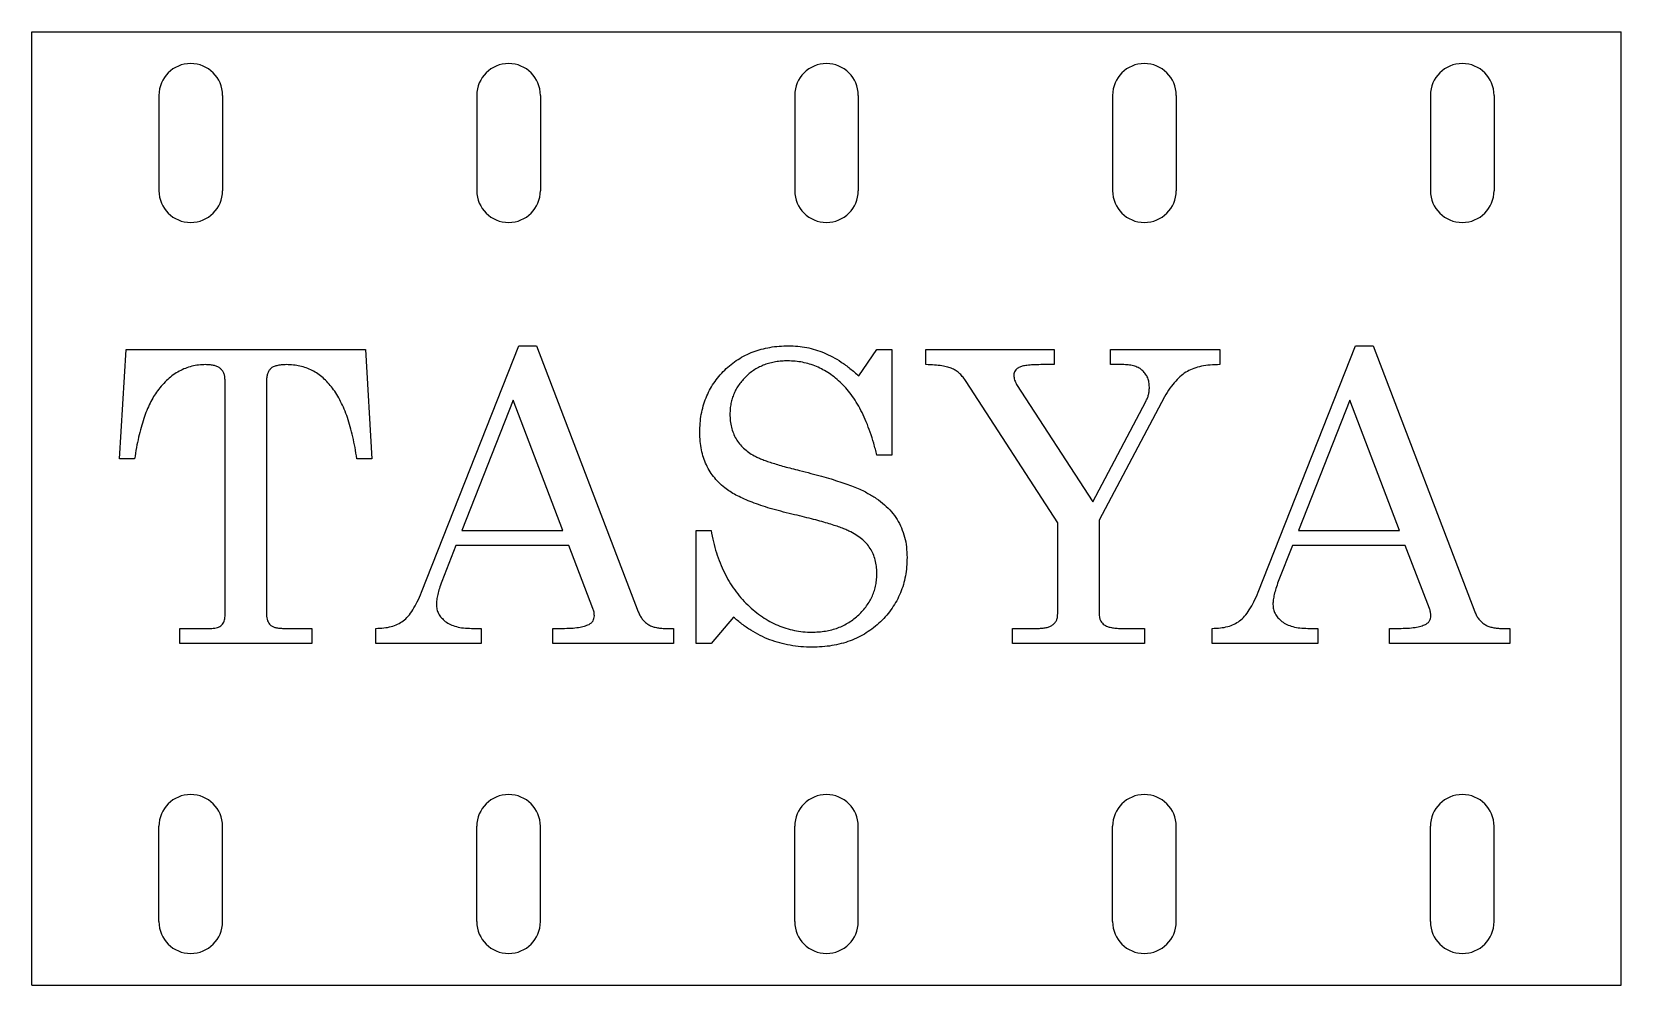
# Model space of a CAD drawing. Header units: millimetres. Extents: x 557.4 to 607.4, y 529 to 559.
import ezdxf

# ---------------------------------------------------------------- set-up
doc = ezdxf.new("R2010")
doc.units = ezdxf.units.MM

msp = doc.modelspace()

# ---------------------------------------------------------------- linework, layer by layer
at = {"color": 7, "linetype": 'Continuous', "lineweight": 25}
for p, q in [((557.404, 528.982), (557.404, 558.982)), ((557.404, 558.982), (607.404, 558.982)), ((607.404, 528.982), (607.404, 558.982)), ((561.404, 556.982), (561.404, 553.982)), ((563.404, 556.982), (563.404, 553.982)), ((571.404, 556.982), (571.404, 553.982)), ((573.404, 556.982), (573.404, 553.982)), ((581.404, 556.982), (581.404, 553.982)), ((583.404, 556.982), (583.404, 553.982)), ((591.404, 556.982), (591.404, 553.982)), ((593.404, 556.982), (593.404, 553.982)), ((601.404, 556.982), (601.404, 553.982)), ((603.404, 556.982), (603.404, 553.982)), ((569.667, 541.347), (572.727, 549.1)), ((572.727, 549.1), (573.286, 549.1)), ((573.286, 549.1), (576.483, 540.729)), ((595.982, 541.347), (599.042, 549.1)), ((599.042, 549.1), (599.601, 549.1)), ((599.601, 549.1), (602.798, 540.729)), ((560.163, 545.544), (560.371, 548.982)), ((560.371, 548.982), (567.905, 548.982)), ((567.905, 548.982), (568.105, 545.544)), ((583.423, 548.152), (583.989, 548.982)), ((583.989, 548.982), (584.464, 548.982)), ((584.464, 548.982), (584.464, 545.663)), ((585.53, 548.982), (589.561, 548.982)), ((585.53, 548.508), (585.53, 548.982)), ((589.561, 548.508), (589.142, 548.508)), ((589.561, 548.982), (589.561, 548.508)), ((591.339, 548.508), (591.339, 548.982)), ((591.339, 548.982), (594.776, 548.982)), ((591.759, 548.508), (591.339, 548.508)), ((594.776, 548.982), (594.776, 548.508)), ((563.482, 540.595), (563.482, 548.03)), ((564.786, 547.974), (564.786, 540.643)), ((589.679, 543.529), (586.799, 547.978)), ((588.386, 547.885), (590.779, 544.188)), ((593.035, 547.5), (590.983, 543.61)), ((572.551, 547.393), (570.932, 543.292)), ((574.114, 543.292), (572.551, 547.393)), ((590.779, 544.188), (592.448, 547.35)), ((598.866, 547.393), (597.247, 543.292)), ((600.429, 543.292), (598.866, 547.393)), ((560.638, 545.544), (560.163, 545.544)), ((568.105, 545.544), (567.631, 545.544)), ((584.464, 545.663), (583.989, 545.663)), ((589.679, 540.675), (589.679, 543.529)), ((590.983, 543.61), (590.983, 540.675)), ((570.932, 543.292), (574.114, 543.292)), ((578.3, 539.736), (578.3, 543.292)), ((578.3, 543.292), (578.774, 543.292)), ((597.247, 543.292), (600.429, 543.292)), ((570.745, 542.818), (570.298, 541.681)), ((574.295, 542.818), (570.745, 542.818)), ((575.055, 540.836), (574.295, 542.818)), ((597.06, 542.818), (596.614, 541.681)), ((600.611, 542.818), (597.06, 542.818)), ((601.37, 540.836), (600.611, 542.818)), ((579.476, 540.566), (578.774, 539.736)), ((562.06, 539.736), (562.06, 540.21)), ((562.06, 540.21), (563.068, 540.21)), ((565.322, 540.21), (566.209, 540.21)), ((566.209, 540.21), (566.209, 539.736)), ((568.224, 539.736), (568.224, 540.21)), ((571.234, 540.21), (571.543, 540.21)), ((571.543, 540.21), (571.543, 539.736)), ((573.795, 539.736), (573.795, 540.21)), ((573.795, 540.21), (574.097, 540.21)), ((577.301, 540.21), (577.588, 540.21)), ((577.588, 540.21), (577.588, 539.736)), ((588.257, 539.736), (588.257, 540.21)), ((588.257, 540.21), (589.064, 540.21)), ((591.633, 540.21), (592.406, 540.21)), ((592.406, 540.21), (592.406, 539.736)), ((594.539, 539.736), (594.539, 540.21)), ((597.549, 540.21), (597.858, 540.21)), ((597.858, 540.21), (597.858, 539.736)), ((600.111, 539.736), (600.111, 540.21)), ((600.111, 540.21), (600.413, 540.21)), ((603.617, 540.21), (603.904, 540.21)), ((603.904, 540.21), (603.904, 539.736)), ((566.209, 539.736), (562.06, 539.736)), ((571.543, 539.736), (568.224, 539.736)), ((577.588, 539.736), (573.795, 539.736)), ((578.774, 539.736), (578.3, 539.736)), ((592.406, 539.736), (588.257, 539.736)), ((597.858, 539.736), (594.539, 539.736)), ((603.904, 539.736), (600.111, 539.736)), ((561.404, 530.982), (561.404, 533.982)), ((563.404, 530.982), (563.404, 533.982)), ((571.404, 530.982), (571.404, 533.982)), ((573.404, 530.982), (573.404, 533.982)), ((581.404, 530.982), (581.404, 533.982)), ((583.404, 530.982), (583.404, 533.982)), ((591.404, 530.982), (591.404, 533.982)), ((593.404, 530.982), (593.404, 533.982)), ((601.404, 530.982), (601.404, 533.982)), ((603.404, 530.982), (603.404, 533.982)), ((557.404, 528.982), (607.404, 528.982))]:
    msp.add_line(p, q, dxfattribs=at)
for centre, start, end in [((562.404, 556.982), 0, 180), ((572.404, 556.982), 0, 180), ((582.404, 556.982), 0, 180), ((592.404, 556.982), 0, 180), ((602.404, 556.982), 0, 180), ((562.404, 553.982), 180, 0), ((572.404, 553.982), 180, 0), ((582.404, 553.982), 180, 0), ((592.404, 553.982), 180, 0), ((602.404, 553.982), 180, 0), ((562.404, 533.982), 0, 180), ((572.404, 533.982), 0, 180), ((582.404, 533.982), 0, 180), ((592.404, 533.982), 0, 180), ((602.404, 533.982), 0, 180), ((562.404, 530.982), 180, 0), ((572.404, 530.982), 180, 0), ((582.404, 530.982), 180, 0), ((592.404, 530.982), 180, 0), ((602.404, 530.982), 180, 0)]:
    msp.add_arc(centre, 1, start, end, dxfattribs=at)
for points, knots in [([(578.418, 546.372), (578.421, 546.47), (578.426, 546.661), (578.461, 546.942), (578.523, 547.209), (578.61, 547.462), (578.72, 547.703), (578.855, 547.929), (579.016, 548.141), (579.199, 548.339), (579.401, 548.517), (579.619, 548.674), (579.85, 548.807), (580.096, 548.914), (580.355, 548.998), (580.628, 549.056), (580.914, 549.095), (581.11, 549.099), (581.209, 549.1)], [0, 0, 0, 0, 0.066892, 0.131261, 0.193332, 0.254592, 0.314204, 0.374336, 0.434733, 0.496388, 0.558418, 0.619336, 0.679771, 0.740752, 0.802546, 0.866176, 0.931858, 1, 1, 1, 1]), ([(581.209, 549.1), (581.306, 549.098), (581.498, 549.093), (581.783, 549.051), (582.059, 548.983), (582.331, 548.885), (582.601, 548.754), (582.875, 548.591), (583.151, 548.387), (583.33, 548.232), (583.423, 548.152)], [0, 0, 0, 0, 0.117928, 0.233176, 0.34838, 0.463971, 0.583792, 0.712354, 0.850886, 1, 1, 1, 1]), ([(562.875, 548.508), (562.801, 548.505), (562.654, 548.5), (562.439, 548.46), (562.235, 548.395), (562.037, 548.306), (561.852, 548.187), (561.674, 548.046), (561.51, 547.875), (561.409, 547.748), (561.358, 547.683)], [0, 0, 0, 0, 0.1239926, 0.2445789, 0.3636511, 0.4827412, 0.6046569, 0.7301508, 0.8614498, 1, 1, 1, 1]), ([(563.482, 548.03), (563.481, 548.067), (563.477, 548.137), (563.452, 548.237), (563.404, 548.32), (563.339, 548.39), (563.253, 548.444), (563.146, 548.483), (563.017, 548.504), (562.924, 548.506), (562.875, 548.508)], [0, 0, 0, 0, 0.126047, 0.238787, 0.344733, 0.4484, 0.560477, 0.685687, 0.832308, 1, 1, 1, 1]), ([(565.414, 548.508), (565.359, 548.507), (565.257, 548.505), (565.118, 548.481), (565.005, 548.444), (564.917, 548.389), (564.858, 548.31), (564.814, 548.216), (564.792, 548.101), (564.788, 548.019), (564.786, 547.974)], [0, 0, 0, 0, 0.171672, 0.318349, 0.439026, 0.540572, 0.636572, 0.742625, 0.860925, 1, 1, 1, 1]), ([(567.631, 545.544), (567.612, 545.664), (567.576, 545.897), (567.507, 546.233), (567.429, 546.546), (567.337, 546.836), (567.239, 547.104), (567.125, 547.346), (567.004, 547.568), (566.869, 547.765), (566.727, 547.942), (566.57, 548.092), (566.405, 548.222), (566.227, 548.326), (566.039, 548.409), (565.84, 548.465), (565.63, 548.502), (565.487, 548.506), (565.414, 548.508)], [0, 0, 0, 0, 0.089528, 0.173648, 0.253051, 0.327504, 0.397531, 0.463329, 0.52529, 0.583637, 0.638965, 0.692098, 0.743375, 0.793588, 0.843751, 0.894475, 0.946201, 1, 1, 1, 1]), ([(581.183, 548.626), (581.119, 548.625), (580.991, 548.622), (580.804, 548.6), (580.626, 548.56), (580.457, 548.507), (580.297, 548.438), (580.146, 548.355), (580.005, 548.254), (579.874, 548.14), (579.757, 548.014), (579.652, 547.882), (579.562, 547.744), (579.492, 547.597), (579.436, 547.444), (579.395, 547.285), (579.37, 547.119), (579.368, 547.006), (579.367, 546.948)], [0, 0, 0, 0, 0.070422, 0.138588, 0.203794, 0.267804, 0.330549, 0.39265, 0.455134, 0.518307, 0.58089, 0.641494, 0.701172, 0.759321, 0.81784, 0.877333, 0.937614, 1, 1, 1, 1]), ([(583.989, 545.663), (583.957, 545.787), (583.895, 546.029), (583.784, 546.377), (583.662, 546.699), (583.529, 546.994), (583.384, 547.264), (583.229, 547.508), (583.06, 547.725), (582.882, 547.917), (582.694, 548.084), (582.499, 548.23), (582.296, 548.35), (582.088, 548.452), (581.872, 548.53), (581.648, 548.585), (581.418, 548.62), (581.262, 548.624), (581.183, 548.626)], [0, 0, 0, 0, 0.087035, 0.16956, 0.246992, 0.319983, 0.388836, 0.453913, 0.515897, 0.574777, 0.63135, 0.686049, 0.73912, 0.791116, 0.842707, 0.894433, 0.946832, 1, 1, 1, 1]), ([(586.799, 547.978), (586.767, 548.023), (586.707, 548.11), (586.602, 548.223), (586.488, 548.313), (586.361, 548.386), (586.209, 548.439), (586.019, 548.473), (585.789, 548.499), (585.621, 548.505), (585.53, 548.508)], [0, 0, 0, 0, 0.114374, 0.21937, 0.31867, 0.414352, 0.520372, 0.65209, 0.81173, 1, 1, 1, 1]), ([(589.142, 548.508), (589.062, 548.507), (588.918, 548.506), (588.725, 548.489), (588.574, 548.467), (588.465, 548.428), (588.389, 548.378), (588.338, 548.319), (588.303, 548.252), (588.301, 548.203), (588.299, 548.178)], [0, 0, 0, 0, 0.239214, 0.432738, 0.583302, 0.694178, 0.779537, 0.853133, 0.925268, 1, 1, 1, 1]), ([(592.561, 547.798), (592.559, 547.85), (592.555, 547.949), (592.515, 548.09), (592.447, 548.214), (592.354, 548.32), (592.238, 548.407), (592.097, 548.465), (591.935, 548.503), (591.82, 548.506), (591.759, 548.508)], [0, 0, 0, 0, 0.127341, 0.244939, 0.359873, 0.473632, 0.591657, 0.714913, 0.849897, 1, 1, 1, 1]), ([(594.776, 548.508), (594.674, 548.505), (594.481, 548.501), (594.206, 548.463), (593.965, 548.397), (593.751, 548.303), (593.56, 548.166), (593.377, 547.988), (593.198, 547.763), (593.092, 547.591), (593.035, 547.5)], [0, 0, 0, 0, 0.143092, 0.271752, 0.387794, 0.492487, 0.598249, 0.715907, 0.850276, 1, 1, 1, 1]), ([(588.299, 548.178), (588.303, 548.126), (588.311, 548.022), (588.361, 547.93), (588.386, 547.885)], [0, 0, 0, 0, 0.503296, 1, 1, 1, 1]), ([(561.358, 547.683), (561.317, 547.624), (561.231, 547.499), (561.119, 547.292), (561.016, 547.06), (560.922, 546.804), (560.837, 546.524), (560.762, 546.219), (560.692, 545.891), (560.656, 545.662), (560.638, 545.544)], [0, 0, 0, 0, 0.095628, 0.198623, 0.310006, 0.429643, 0.558006, 0.695472, 0.842517, 1, 1, 1, 1]), ([(592.448, 547.35), (592.466, 547.385), (592.501, 547.454), (592.536, 547.565), (592.557, 547.68), (592.56, 547.759), (592.561, 547.798)], [0, 0, 0, 0, 0.250136, 0.495959, 0.7456859, 1, 1, 1, 1]), ([(579.367, 546.948), (579.368, 546.877), (579.371, 546.738), (579.411, 546.538), (579.469, 546.35), (579.553, 546.175), (579.661, 546.016), (579.796, 545.874), (579.951, 545.746), (580.101, 545.652), (580.241, 545.585), (580.367, 545.531), (580.515, 545.477), (580.684, 545.419), (580.873, 545.363), (581.083, 545.3), (581.314, 545.24), (581.475, 545.2), (581.559, 545.179)], [0, 0, 0, 0, 0.0687544, 0.1337453, 0.1970019, 0.2586863, 0.3201247, 0.3822209, 0.4471241, 0.514715, 0.5526313, 0.5967688, 0.6477809, 0.7051787, 0.7688285, 0.8391135, 0.9163019, 1, 1, 1, 1]), ([(579.252, 544.596), (579.185, 544.649), (579.055, 544.755), (578.884, 544.937), (578.739, 545.136), (578.623, 545.353), (578.529, 545.583), (578.465, 545.832), (578.425, 546.097), (578.421, 546.279), (578.418, 546.372)], [0, 0, 0, 0, 0.125016, 0.2471, 0.366095, 0.485988, 0.607422, 0.732332, 0.862707, 1, 1, 1, 1]), ([(581.559, 545.179), (581.678, 545.149), (581.907, 545.091), (582.237, 545.003), (582.54, 544.914), (582.816, 544.826), (583.067, 544.738), (583.293, 544.654), (583.492, 544.569), (583.718, 544.457), (583.969, 544.312), (584.229, 544.11), (584.451, 543.887), (584.629, 543.639), (584.767, 543.371), (584.869, 543.081), (584.926, 542.768), (584.934, 542.553), (584.938, 542.442)], [0, 0, 0, 0, 0.0770103, 0.1486591, 0.2146968, 0.2759047, 0.3314596, 0.3821319, 0.4273962, 0.4677193, 0.5409032, 0.6093135, 0.6747204, 0.7379253, 0.800501, 0.864291, 0.9303024, 1, 1, 1, 1]), ([(581.317, 543.805), (581.199, 543.834), (580.971, 543.89), (580.644, 543.981), (580.344, 544.074), (580.072, 544.173), (579.826, 544.272), (579.61, 544.376), (579.418, 544.48), (579.305, 544.558), (579.252, 544.596)], [0, 0, 0, 0, 0.163999, 0.316135, 0.457566, 0.587691, 0.706455, 0.814471, 0.911773, 1, 1, 1, 1]), ([(583.989, 541.951), (583.987, 542.022), (583.982, 542.161), (583.943, 542.364), (583.876, 542.552), (583.782, 542.727), (583.66, 542.888), (583.507, 543.035), (583.321, 543.163), (583.143, 543.261), (582.976, 543.336), (582.82, 543.394), (582.637, 543.454), (582.426, 543.52), (582.189, 543.588), (581.922, 543.658), (581.629, 543.732), (581.424, 543.78), (581.317, 543.805)], [0, 0, 0, 0, 0.05992, 0.117141, 0.172907, 0.227822, 0.283887, 0.342371, 0.40543, 0.473626, 0.512967, 0.559717, 0.61399, 0.675514, 0.74531, 0.822263, 0.907533, 1, 1, 1, 1]), ([(578.774, 543.292), (578.797, 543.171), (578.842, 542.934), (578.938, 542.593), (579.05, 542.269), (579.185, 541.965), (579.339, 541.681), (579.512, 541.415), (579.707, 541.171), (579.92, 540.947), (580.146, 540.747), (580.38, 540.571), (580.623, 540.423), (580.872, 540.304), (581.128, 540.207), (581.393, 540.141), (581.664, 540.098), (581.847, 540.094), (581.939, 540.091)], [0, 0, 0, 0, 0.075222, 0.147375, 0.217051, 0.284887, 0.350663, 0.414807, 0.478545, 0.541626, 0.60373, 0.663134, 0.720619, 0.777239, 0.832481, 0.887838, 0.943633, 1, 1, 1, 1]), ([(584.938, 542.442), (584.935, 542.342), (584.931, 542.147), (584.891, 541.86), (584.827, 541.586), (584.733, 541.326), (584.616, 541.077), (584.47, 540.844), (584.301, 540.621), (584.106, 540.416), (583.889, 540.229), (583.657, 540.065), (583.41, 539.926), (583.146, 539.812), (582.867, 539.725), (582.574, 539.662), (582.265, 539.625), (582.054, 539.62), (581.947, 539.617)], [0, 0, 0, 0, 0.06473, 0.127159, 0.187855, 0.247567, 0.306679, 0.366202, 0.426374, 0.488315, 0.550398, 0.611801, 0.673131, 0.734839, 0.797978, 0.862894, 0.930053, 1, 1, 1, 1]), ([(570.298, 541.681), (570.273, 541.609), (570.227, 541.476), (570.174, 541.284), (570.14, 541.116), (570.134, 541.01), (570.132, 540.962)], [0, 0, 0, 0, 0.30601, 0.572906, 0.804386, 1, 1, 1, 1]), ([(581.939, 540.091), (582.013, 540.093), (582.157, 540.098), (582.369, 540.121), (582.57, 540.164), (582.761, 540.223), (582.942, 540.299), (583.111, 540.395), (583.272, 540.504), (583.418, 540.631), (583.551, 540.77), (583.669, 540.916), (583.768, 541.071), (583.85, 541.233), (583.913, 541.402), (583.957, 541.579), (583.984, 541.762), (583.988, 541.887), (583.989, 541.951)], [0, 0, 0, 0, 0.071324, 0.140033, 0.206158, 0.270746, 0.333808, 0.396277, 0.458731, 0.521995, 0.584253, 0.644762, 0.703734, 0.762116, 0.82029, 0.878966, 0.938248, 1, 1, 1, 1]), ([(596.614, 541.681), (596.589, 541.609), (596.542, 541.476), (596.49, 541.284), (596.455, 541.116), (596.45, 541.01), (596.447, 540.962)], [0, 0, 0, 0, 0.30601, 0.572906, 0.804386, 1, 1, 1, 1]), ([(568.224, 540.21), (568.31, 540.212), (568.474, 540.217), (568.706, 540.262), (568.912, 540.335), (569.093, 540.443), (569.255, 540.596), (569.4, 540.8), (569.544, 541.053), (569.624, 541.244), (569.667, 541.347)], [0, 0, 0, 0, 0.129508, 0.246989, 0.354989, 0.455967, 0.562592, 0.687609, 0.832172, 1, 1, 1, 1]), ([(594.539, 540.21), (594.625, 540.212), (594.789, 540.217), (595.022, 540.262), (595.227, 540.335), (595.408, 540.443), (595.57, 540.596), (595.715, 540.8), (595.86, 541.053), (595.939, 541.244), (595.982, 541.347)], [0, 0, 0, 0, 0.129508, 0.246989, 0.354989, 0.455967, 0.562592, 0.687609, 0.832172, 1, 1, 1, 1]), ([(563.068, 540.21), (563.099, 540.212), (563.159, 540.215), (563.244, 540.232), (563.316, 540.266), (563.377, 540.313), (563.423, 540.372), (563.46, 540.437), (563.477, 540.514), (563.481, 540.567), (563.482, 540.595)], [0, 0, 0, 0, 0.147865, 0.281108, 0.402645, 0.520019, 0.63513, 0.750241, 0.869417, 1, 1, 1, 1]), ([(564.786, 540.643), (564.787, 540.609), (564.789, 540.543), (564.814, 540.452), (564.852, 540.374), (564.91, 540.311), (564.986, 540.264), (565.081, 540.232), (565.195, 540.214), (565.277, 540.211), (565.322, 540.21)], [0, 0, 0, 0, 0.131031, 0.247093, 0.354604, 0.455395, 0.563512, 0.689736, 0.831701, 1, 1, 1, 1]), ([(570.132, 540.962), (570.135, 540.911), (570.143, 540.812), (570.198, 540.669), (570.29, 540.54), (570.413, 540.422), (570.573, 540.325), (570.766, 540.259), (570.989, 540.215), (571.149, 540.212), (571.234, 540.21)], [0, 0, 0, 0, 0.1016934, 0.2002783, 0.3050102, 0.4186983, 0.5428567, 0.6780535, 0.8290733, 1, 1, 1, 1]), ([(574.934, 540.336), (574.959, 540.351), (575.008, 540.381), (575.064, 540.446), (575.094, 540.524), (575.099, 540.579), (575.101, 540.608)], [0, 0, 0, 0, 0.261211, 0.507299, 0.74454, 1, 1, 1, 1]), ([(575.101, 540.608), (575.099, 540.646), (575.095, 540.724), (575.068, 540.797), (575.055, 540.836)], [0, 0, 0, 0, 0.478178, 1, 1, 1, 1]), ([(576.483, 540.729), (576.501, 540.687), (576.535, 540.608), (576.606, 540.501), (576.688, 540.409), (576.787, 540.337), (576.896, 540.277), (577.021, 540.241), (577.156, 540.212), (577.252, 540.211), (577.301, 540.21)], [0, 0, 0, 0, 0.129973, 0.249611, 0.368195, 0.484056, 0.601279, 0.724733, 0.857225, 1, 1, 1, 1]), ([(581.947, 539.617), (581.83, 539.62), (581.599, 539.625), (581.26, 539.672), (580.932, 539.744), (580.616, 539.85), (580.312, 539.983), (580.02, 540.148), (579.738, 540.34), (579.564, 540.49), (579.476, 540.566)], [0, 0, 0, 0, 0.129311, 0.254799, 0.378843, 0.500544, 0.622978, 0.746008, 0.871341, 1, 1, 1, 1]), ([(589.064, 540.21), (589.115, 540.211), (589.21, 540.213), (589.34, 540.237), (589.45, 540.272), (589.536, 540.328), (589.601, 540.397), (589.649, 540.478), (589.674, 540.573), (589.677, 540.64), (589.679, 540.675)], [0, 0, 0, 0, 0.1729682, 0.3229704, 0.4502396, 0.5630306, 0.6673576, 0.7721516, 0.8815463, 1, 1, 1, 1]), ([(590.983, 540.675), (590.984, 540.639), (590.986, 540.571), (591.01, 540.477), (591.051, 540.399), (591.091, 540.36), (591.111, 540.341)], [0, 0, 0, 0, 0.291689, 0.550889, 0.779928, 1, 1, 1, 1]), ([(596.447, 540.962), (596.451, 540.911), (596.458, 540.812), (596.513, 540.669), (596.605, 540.54), (596.729, 540.422), (596.888, 540.325), (597.081, 540.259), (597.305, 540.215), (597.464, 540.212), (597.549, 540.21)], [0, 0, 0, 0, 0.101693, 0.200278, 0.30501, 0.418698, 0.542857, 0.678054, 0.829073, 1, 1, 1, 1]), ([(601.25, 540.336), (601.275, 540.351), (601.323, 540.381), (601.379, 540.446), (601.41, 540.524), (601.414, 540.579), (601.416, 540.608)], [0, 0, 0, 0, 0.261211, 0.507299, 0.74454, 1, 1, 1, 1]), ([(601.416, 540.608), (601.414, 540.646), (601.41, 540.724), (601.384, 540.797), (601.37, 540.836)], [0, 0, 0, 0, 0.478178, 1, 1, 1, 1]), ([(602.798, 540.729), (602.816, 540.687), (602.85, 540.608), (602.921, 540.501), (603.004, 540.409), (603.103, 540.337), (603.211, 540.277), (603.336, 540.241), (603.472, 540.212), (603.567, 540.211), (603.617, 540.21)], [0, 0, 0, 0, 0.129973, 0.249611, 0.368195, 0.484056, 0.601279, 0.724733, 0.857225, 1, 1, 1, 1]), ([(574.097, 540.21), (574.189, 540.211), (574.358, 540.212), (574.589, 540.237), (574.78, 540.271), (574.887, 540.316), (574.934, 540.336)], [0, 0, 0, 0, 0.321536, 0.594469, 0.818506, 1, 1, 1, 1]), ([(591.111, 540.341), (591.143, 540.321), (591.211, 540.277), (591.334, 540.24), (591.476, 540.212), (591.579, 540.211), (591.633, 540.21)], [0, 0, 0, 0, 0.20786, 0.440169, 0.701783, 1, 1, 1, 1]), ([(600.413, 540.21), (600.504, 540.211), (600.673, 540.212), (600.904, 540.237), (601.096, 540.271), (601.202, 540.316), (601.25, 540.336)], [0, 0, 0, 0, 0.321536, 0.594469, 0.818506, 1, 1, 1, 1])]:
    msp.add_open_spline(points, degree=3, knots=knots, dxfattribs=at)

doc.saveas('drawing.dxf')
